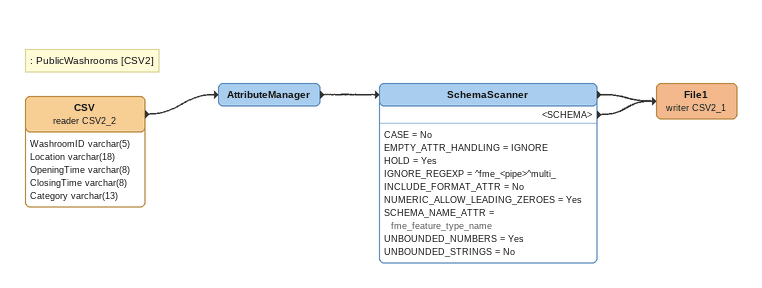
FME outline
Note: : PublicWashrooms [CSV2]
CSV (reader CSV2_2)
    attributes: WashroomID varchar(5), Location varchar(18), OpeningTime varchar(8), ClosingTime varchar(8), Category varchar(13)
    -> AttributeManager
AttributeManager
    -> SchemaScanner
SchemaScanner
    CASE = No
    EMPTY_ATTR_HANDLING = IGNORE
    HOLD = Yes
    IGNORE_REGEXP = ^fme_<pipe>^multi_
    INCLUDE_FORMAT_ATTR = No
    NUMERIC_ALLOW_LEADING_ZEROES = Yes
    SCHEMA_NAME_ATTR = fme_feature_type_name
    UNBOUNDED_NUMBERS = Yes
    UNBOUNDED_STRINGS = No
    -> File1 (writer CSV2_1)
    <SCHEMA> -> File1 (writer CSV2_1)
File1 (writer CSV2_1)
